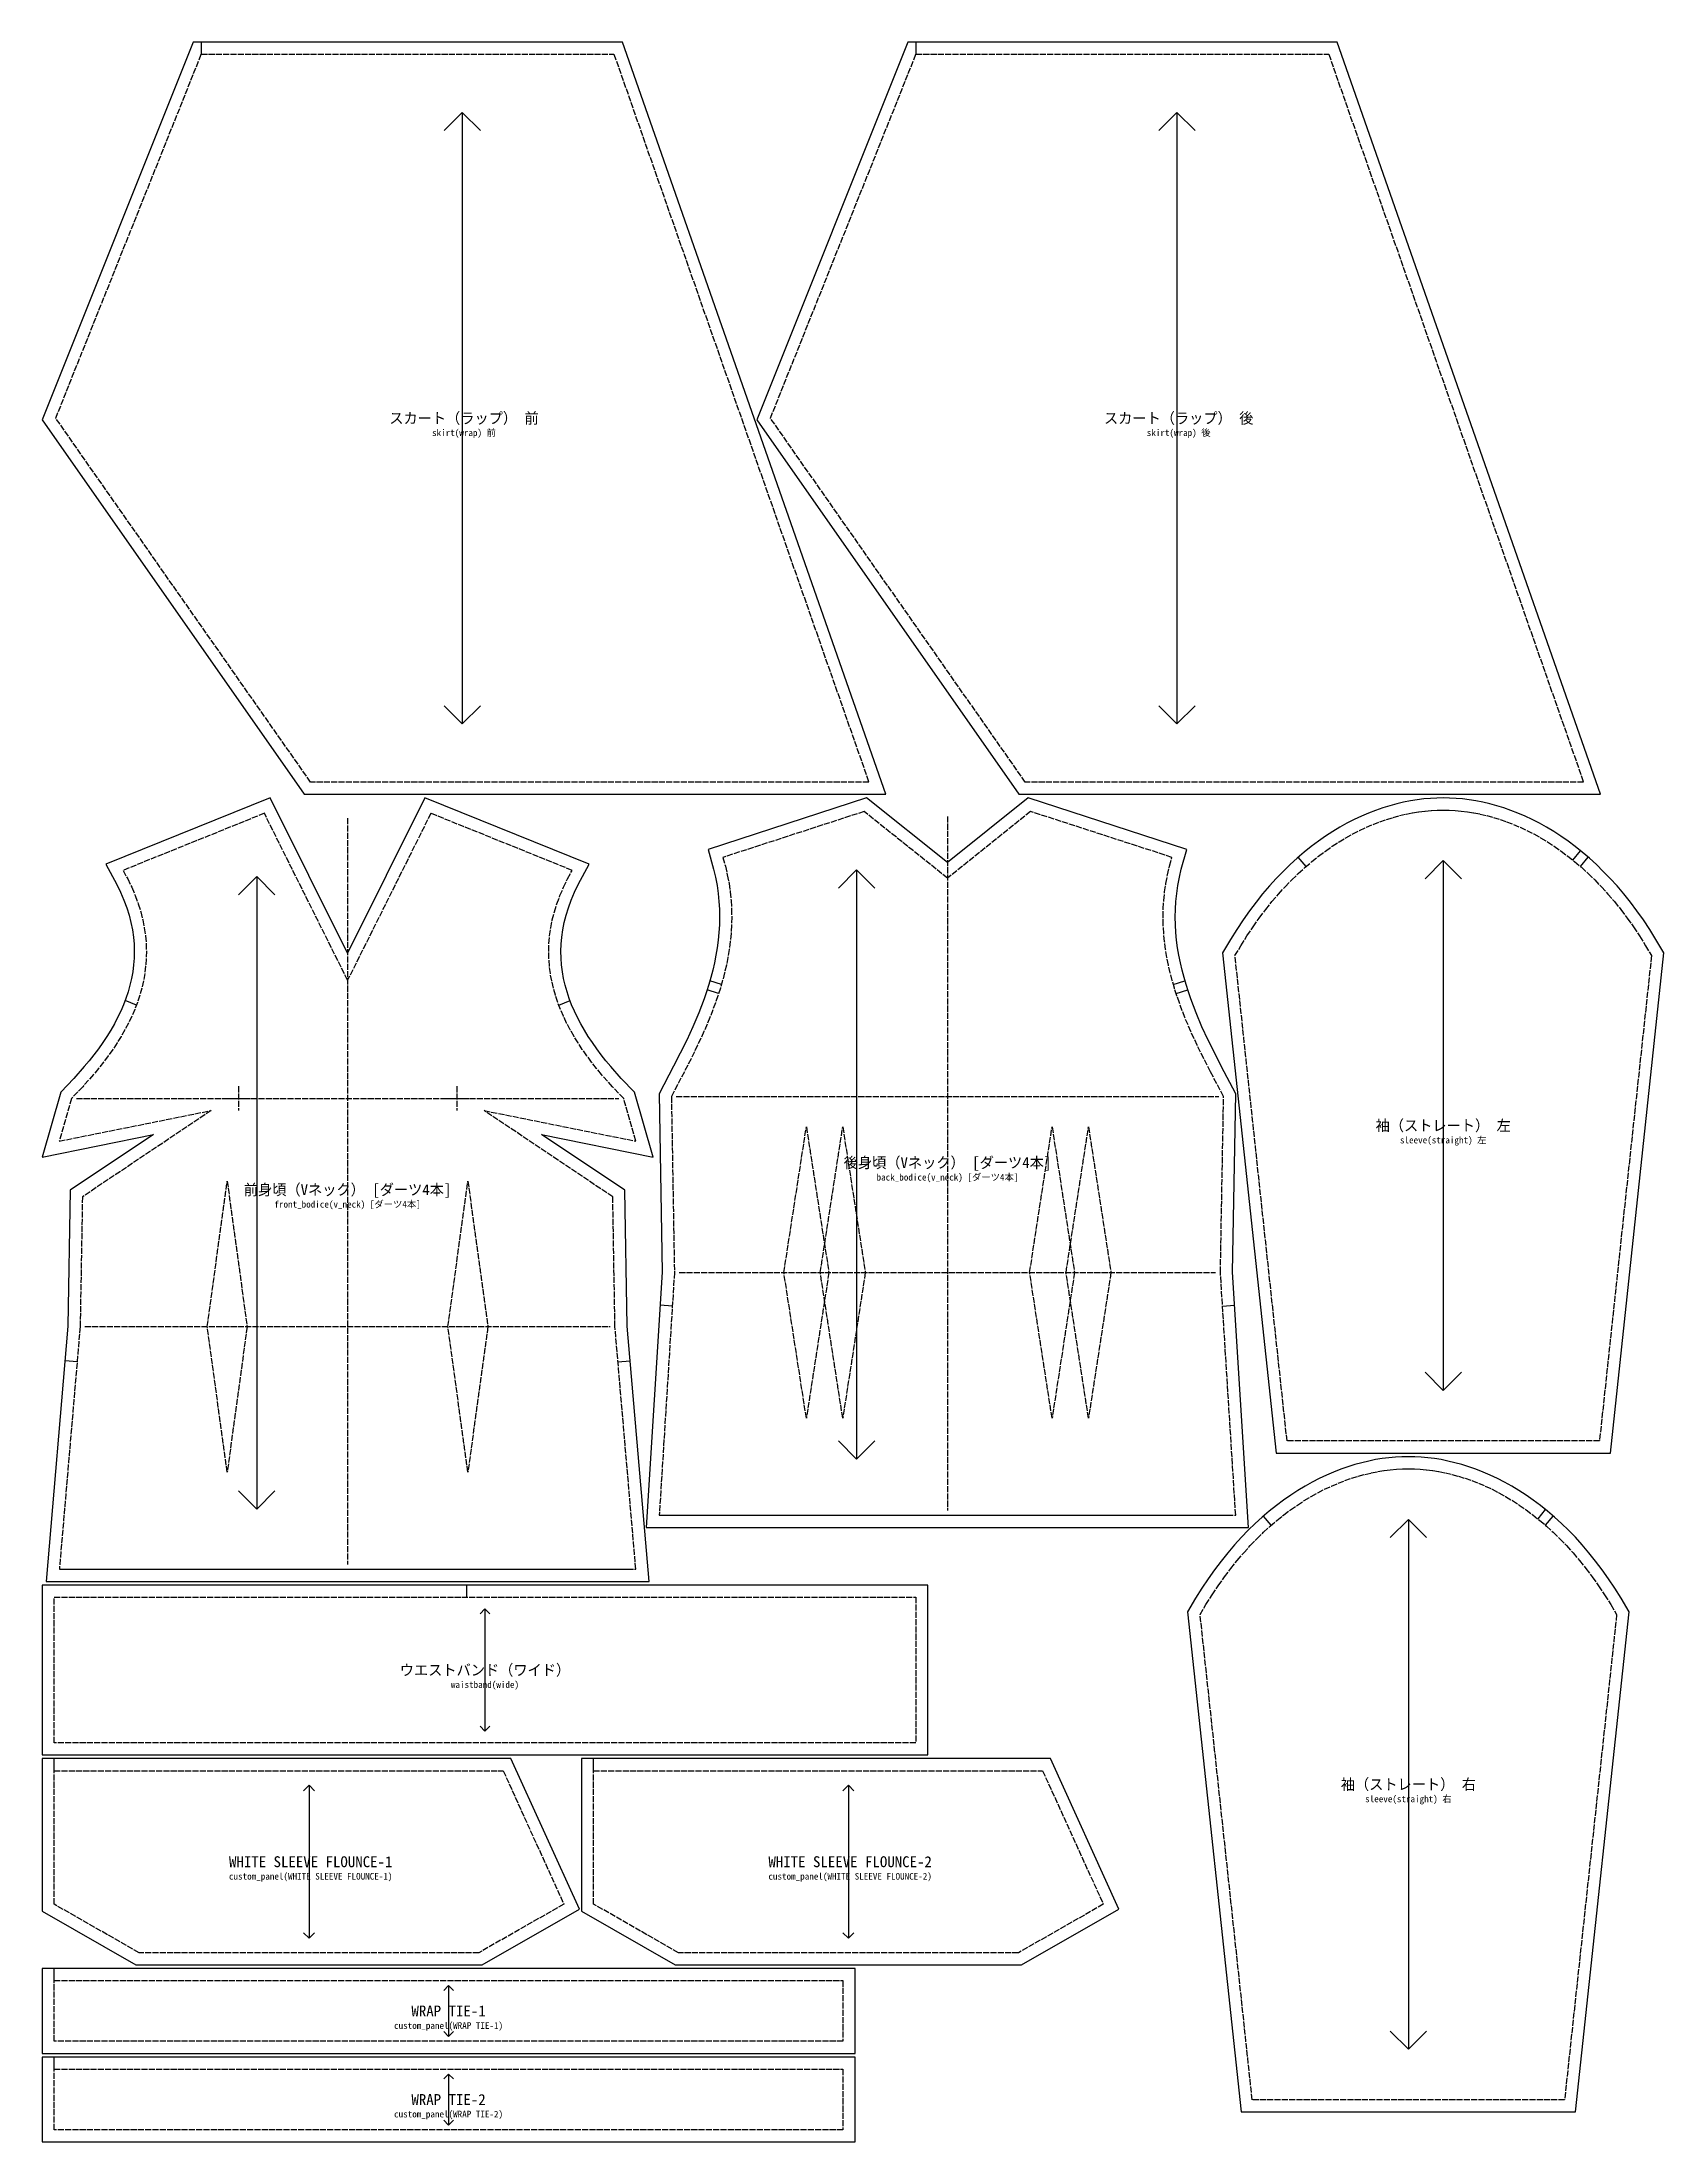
# Model space of a CAD drawing. Header units: centimetres. Extents: x 0 to 134, y 0 to 173.
import ezdxf
from ezdxf.enums import TextEntityAlignment as Align

# ---------------------------------------------------------------- set-up
doc = ezdxf.new("R2010")
doc.units = ezdxf.units.CM
doc.linetypes.add('DASHED', pattern=[0.6, 0.5, -0.1])
for name, color, linetype in [('CUT_LINE', 7, 'Continuous'), ('GRAINLINE', 5, 'Continuous'), ('LABEL', 8, 'Continuous'), ('LABEL_ID', 8, 'Continuous'), ('NOTCH', 1, 'Continuous'), ('REFERENCE_LINE', 6, 'Continuous'), ('STITCH_LINE', 3, 'Continuous')]:
    doc.layers.add(name, color=color, linetype=linetype)

msp = doc.modelspace()

# ---------------------------------------------------------------- linework, layer by layer
at = {"layer": 'CUT_LINE'}
for points in [[(12.45, 173.08), (0, 141.95), (21.61, 111.08), (69.54, 111.08), (47.84, 173.08)], [(71.35, 173.08), (58.9, 141.95), (80.5, 111.08), (128.43, 111.08), (106.73, 173.08)], [(5.27, 105.31), (6.16, 103.65), (6.48, 103), (6.75, 102.36), (6.98, 101.73), (7.17, 101.11), (7.33, 100.5), (7.45, 99.9), (7.53, 99.31), (7.58, 98.72), (7.6, 98.14), (7.59, 97.57), (7.55, 97.01), (7.48, 96.45), (7.38, 95.9), (7.25, 95.35), (7.1, 94.8), (6.92, 94.26), (6.71, 93.73), (6.49, 93.2), (6.23, 92.67), (5.96, 92.15), (5.66, 91.63), (5.34, 91.12), (5.01, 90.61), (4.65, 90.11), (4.28, 89.61), (3.89, 89.11), (3.48, 88.63), (2.62, 87.66), (1.54, 86.52), (0, 81.18), (9.18, 83.03), (2.33, 78.44), (2.14, 67.25), (0.34, 46.2), (50.02, 46.2), (48.21, 67.25), (48.02, 78.44), (41.17, 83.03), (50.36, 81.18), (48.82, 86.52), (47.73, 87.66), (46.87, 88.63), (46.47, 89.11), (46.08, 89.61), (45.71, 90.11), (45.35, 90.61), (45.01, 91.12), (44.7, 91.63), (44.4, 92.15), (44.12, 92.67), (43.87, 93.2), (43.64, 93.73), (43.44, 94.26), (43.26, 94.8), (43.1, 95.35), (42.98, 95.9), (42.88, 96.45), (42.81, 97.01), (42.77, 97.57), (42.75, 98.14), (42.77, 98.72), (42.82, 99.31), (42.91, 99.9), (43.03, 100.5), (43.18, 101.11), (43.38, 101.73), (43.61, 102.36), (43.88, 103), (44.19, 103.65), (45.09, 105.31), (31.55, 110.78), (25.18, 97.99), (18.8, 110.78)], [(54.89, 106.54), (55.34, 104.91), (55.49, 104.24), (55.62, 103.57), (55.71, 102.91), (55.78, 102.25), (55.82, 101.6), (55.83, 100.96), (55.82, 100.32), (55.78, 99.68), (55.72, 99.05), (55.64, 98.43), (55.53, 97.81), (55.41, 97.2), (55.27, 96.59), (55.11, 95.99), (54.94, 95.39), (54.75, 94.8), (54.55, 94.22), (54.11, 93.06), (53.63, 91.92), (53.12, 90.81), (52.58, 89.73), (52.04, 88.67), (50.85, 86.4), (51.11, 71.69), (49.79, 50.66), (99.42, 50.66), (98.1, 71.69), (98.36, 86.4), (97.17, 88.67), (96.63, 89.73), (96.09, 90.81), (95.58, 91.92), (95.1, 93.06), (94.66, 94.22), (94.46, 94.8), (94.27, 95.39), (94.1, 95.99), (93.94, 96.59), (93.8, 97.2), (93.68, 97.81), (93.57, 98.43), (93.49, 99.05), (93.43, 99.68), (93.39, 100.32), (93.38, 100.96), (93.39, 101.6), (93.43, 102.25), (93.5, 102.91), (93.59, 103.57), (93.72, 104.24), (93.87, 104.91), (94.33, 106.54), (81.26, 110.78), (74.61, 105.45), (67.95, 110.78)], [(97.27, 98), (101.69, 56.78), (129.23, 56.78), (133.65, 98), (132.99, 99.12), (132.48, 99.94), (131.95, 100.72), (131.42, 101.47), (130.88, 102.18), (130.34, 102.87), (129.78, 103.52), (129.22, 104.14), (128.65, 104.72), (128.08, 105.28), (127.51, 105.81), (126.92, 106.3), (126.34, 106.77), (125.75, 107.21), (125.16, 107.62), (124.57, 108), (123.98, 108.36), (123.39, 108.69), (122.8, 108.99), (122.2, 109.27), (121.62, 109.52), (121.03, 109.75), (120.45, 109.95), (119.87, 110.13), (119.3, 110.29), (118.73, 110.42), (118.16, 110.54), (117.61, 110.63), (117.06, 110.7), (116.52, 110.74), (115.98, 110.77), (115.46, 110.78), (114.94, 110.77), (114.4, 110.74), (113.86, 110.7), (113.31, 110.63), (112.76, 110.54), (112.19, 110.42), (111.63, 110.29), (111.05, 110.13), (110.47, 109.95), (109.89, 109.75), (109.3, 109.52), (108.72, 109.27), (108.13, 108.99), (107.53, 108.69), (106.94, 108.36), (106.35, 108), (105.76, 107.62), (105.17, 107.21), (104.58, 106.77), (104, 106.3), (103.42, 105.81), (102.84, 105.28), (102.27, 104.72), (101.7, 104.14), (101.14, 103.52), (100.58, 102.87), (100.04, 102.18), (99.5, 101.47), (98.97, 100.72), (98.45, 99.94), (97.93, 99.12)], [(94.4, 43.7), (98.82, 2.48), (126.36, 2.48), (130.78, 43.7), (130.11, 44.82), (129.6, 45.64), (129.08, 46.42), (128.55, 47.17), (128.01, 47.88), (127.46, 48.57), (126.91, 49.22), (126.35, 49.84), (125.78, 50.42), (125.21, 50.98), (124.63, 51.51), (124.05, 52), (123.47, 52.47), (122.88, 52.91), (122.29, 53.32), (121.7, 53.7), (121.11, 54.06), (120.51, 54.39), (119.92, 54.69), (119.33, 54.97), (118.74, 55.22), (118.16, 55.45), (117.58, 55.65), (117, 55.83), (116.42, 55.99), (115.85, 56.12), (115.29, 56.24), (114.73, 56.33), (114.19, 56.39), (113.64, 56.44), (113.11, 56.47), (112.59, 56.48), (112.06, 56.47), (111.53, 56.44), (110.99, 56.39), (110.44, 56.33), (109.88, 56.24), (109.32, 56.12), (108.75, 55.99), (108.18, 55.83), (107.6, 55.65), (107.02, 55.45), (106.43, 55.22), (105.84, 54.97), (105.25, 54.69), (104.66, 54.39), (104.07, 54.06), (103.48, 53.7), (102.89, 53.32), (102.3, 52.91), (101.71, 52.47), (101.12, 52), (100.54, 51.51), (99.97, 50.98), (99.39, 50.42), (98.83, 49.84), (98.27, 49.22), (97.71, 48.57), (97.16, 47.88), (96.62, 47.17), (96.09, 46.42), (95.57, 45.64), (95.06, 44.82)], [(0, 45.9), (0, 31.9), (73, 31.9), (73, 45.9)], [(0, 31.6), (0, 19.02), (7.73, 14.6), (36.27, 14.6), (44.29, 19.18), (38.64, 31.6)], [(44.45, 31.6), (44.45, 19.02), (52.18, 14.6), (80.71, 14.6), (88.73, 19.18), (83.09, 31.6)], [(0, 14.3), (0, 7.3), (67, 7.3), (67, 14.3)], [(0, 7), (0, 0), (67, 0), (67, 7)]]:
    msp.add_lwpolyline(points, close=True, dxfattribs=at)
at = {"layer": 'GRAINLINE'}
for p, q in [((33.13, 165.78), (34.63, 167.28)), ((34.63, 167.28), (34.63, 116.88)), ((36.13, 165.78), (34.63, 167.28)), ((92.02, 165.78), (93.52, 167.28)), ((93.52, 167.28), (93.52, 116.88)), ((95.02, 165.78), (93.52, 167.28)), ((33.13, 118.38), (34.63, 116.88)), ((36.13, 118.38), (34.63, 116.88)), ((92.02, 118.38), (93.52, 116.88)), ((95.02, 118.38), (93.52, 116.88)), ((113.96, 104.12), (115.46, 105.62)), ((115.46, 105.62), (115.46, 61.94)), ((116.96, 104.12), (115.46, 105.62)), ((16.19, 102.79), (17.69, 104.29)), ((17.69, 104.29), (17.69, 52.16)), ((19.19, 102.79), (17.69, 104.29)), ((65.62, 103.34), (67.12, 104.84)), ((67.12, 104.84), (67.12, 56.29)), ((68.62, 103.34), (67.12, 104.84)), ((113.96, 63.44), (115.46, 61.94)), ((116.96, 63.44), (115.46, 61.94)), ((65.62, 57.79), (67.12, 56.29)), ((68.62, 57.79), (67.12, 56.29)), ((16.19, 53.66), (17.69, 52.16)), ((19.19, 53.66), (17.69, 52.16)), ((111.09, 49.82), (112.59, 51.32)), ((112.59, 51.32), (112.59, 7.64)), ((114.09, 49.82), (112.59, 51.32)), ((36.1, 43.54), (36.5, 43.94)), ((36.5, 43.94), (36.5, 33.86)), ((36.9, 43.54), (36.5, 43.94)), ((36.1, 34.26), (36.5, 33.86)), ((36.9, 34.26), (36.5, 33.86)), ((21.55, 28.95), (22, 29.4)), ((22, 29.4), (22, 16.8)), ((22.45, 28.95), (22, 29.4)), ((66, 28.95), (66.45, 29.4)), ((66.45, 29.4), (66.45, 16.8)), ((66.9, 28.95), (66.45, 29.4)), ((21.55, 17.25), (22, 16.8)), ((22.45, 17.25), (22, 16.8)), ((66, 17.25), (66.45, 16.8)), ((66.9, 17.25), (66.45, 16.8)), ((33.1, 12.5), (33.5, 12.9)), ((33.5, 12.9), (33.5, 8.7)), ((33.9, 12.5), (33.5, 12.9)), ((33.1, 9.1), (33.5, 8.7)), ((33.9, 9.1), (33.5, 8.7)), ((111.09, 9.14), (112.59, 7.64)), ((114.09, 9.14), (112.59, 7.64)), ((33.1, 5.2), (33.5, 5.6)), ((33.5, 5.6), (33.5, 1.4)), ((33.9, 5.2), (33.5, 5.6)), ((33.1, 1.8), (33.5, 1.4)), ((33.9, 1.8), (33.5, 1.4))]:
    msp.add_line(p, q, dxfattribs=at)
at = {"layer": 'NOTCH'}
for p, q in [((13.13, 172.08), (13.13, 173.08)), ((72.02, 172.08), (72.02, 173.08)), ((104.16, 105.13), (103.51, 105.89)), ((126.15, 105.65), (126.77, 106.43)), ((126.76, 105.13), (127.41, 105.89)), ((55.99, 95.41), (55.03, 95.69)), ((93.22, 95.41), (94.18, 95.69)), ((7.78, 93.71), (6.84, 94.07)), ((42.58, 93.71), (43.51, 94.07)), ((55.75, 94.65), (54.8, 94.95)), ((93.46, 94.65), (94.41, 94.95)), ((51.94, 68.9), (50.94, 68.96)), ((97.27, 68.9), (98.27, 68.96)), ((2.89, 64.31), (1.9, 64.39)), ((47.46, 64.31), (48.46, 64.39)), ((123.27, 51.35), (123.9, 52.13)), ((101.29, 50.83), (100.64, 51.59)), ((123.88, 50.83), (124.53, 51.59)), ((35, 44.9), (35, 45.9)), ((1, 30.6), (1, 31.6)), ((45.45, 30.6), (45.45, 31.6)), ((1, 13.3), (1, 14.3)), ((1, 6), (1, 7))]:
    msp.add_line(p, q, dxfattribs=at)
at = {"layer": 'REFERENCE_LINE', "linetype": 'DASHED'}
for points in [[(25.18, 109.11), (25.18, 47.6)], [(74.61, 109.26), (74.61, 52.06)], [(16.19, 87.01), (16.19, 85.01)], [(34.17, 87.01), (34.17, 85.01)], [(2.83, 86.01), (47.53, 86.01)], [(15.19, 86.01), (17.19, 86.01)], [(33.17, 86.01), (35.17, 86.01)], [(52.26, 86.16), (96.96, 86.16)], [(52.51, 71.66), (96.7, 71.66)], [(3.54, 67.2), (46.81, 67.2)], [(51.26, 51.67), (97.96, 51.67)], [(1.83, 47.2), (48.53, 47.2)]]:
    msp.add_lwpolyline(points, dxfattribs=at)
at = {"layer": 'STITCH_LINE', "linetype": 'DASHED'}
for points in [[(13.13, 172.08), (47.13, 172.08), (68.13, 112.08), (22.13, 112.08), (1.13, 142.08)], [(72.02, 172.08), (106.02, 172.08), (127.02, 112.08), (81.02, 112.08), (60.02, 142.08)], [(6.68, 104.81), (7.06, 104.11), (7.39, 103.41), (7.68, 102.73), (7.93, 102.05), (8.14, 101.39), (8.3, 100.72), (8.43, 100.07), (8.53, 99.42), (8.58, 98.78), (8.6, 98.15), (8.59, 97.53), (8.54, 96.91), (8.47, 96.3), (8.36, 95.69), (8.22, 95.1), (8.05, 94.51), (7.86, 93.93), (7.64, 93.35), (7.4, 92.78), (7.13, 92.22), (6.83, 91.67), (6.52, 91.12), (6.19, 90.58), (5.83, 90.04), (5.46, 89.52), (5.07, 89), (4.66, 88.48), (4.24, 87.97), (3.36, 86.98), (2.43, 86.01), (1.42, 82.49), (13.93, 85.01), (3.33, 77.9), (3.14, 67.2), (3.14, 67.2), (1.43, 47.2), (48.93, 47.2), (47.21, 67.2), (47.21, 67.2), (47.03, 77.9), (36.43, 85.01), (48.94, 82.49), (47.93, 86.01), (47, 86.98), (46.11, 87.97), (45.69, 88.48), (45.29, 89), (44.9, 89.52), (44.52, 90.04), (44.17, 90.58), (43.84, 91.12), (43.52, 91.67), (43.23, 92.22), (42.96, 92.78), (42.72, 93.35), (42.5, 93.93), (42.3, 94.51), (42.14, 95.1), (42, 95.69), (41.89, 96.3), (41.81, 96.91), (41.77, 97.53), (41.75, 98.15), (41.77, 98.78), (41.83, 99.42), (41.92, 100.07), (42.05, 100.72), (42.22, 101.39), (42.43, 102.05), (42.68, 102.73), (42.97, 103.41), (43.3, 104.11), (43.68, 104.81), (32.04, 109.51), (25.18, 95.75), (18.32, 109.51), (6.68, 104.81)], [(56.11, 105.88), (56.31, 105.16), (56.47, 104.44), (56.61, 103.73), (56.71, 103.03), (56.78, 102.33), (56.82, 101.64), (56.83, 100.95), (56.82, 100.28), (56.78, 99.61), (56.71, 98.94), (56.63, 98.28), (56.52, 97.63), (56.39, 96.99), (56.24, 96.35), (56.08, 95.72), (55.9, 95.1), (55.7, 94.48), (55.49, 93.88), (55.04, 92.68), (54.54, 91.52), (54.02, 90.39), (53.48, 89.28), (52.93, 88.21), (51.86, 86.16), (52.11, 71.66), (50.86, 51.66), (98.36, 51.66), (97.1, 71.66), (97.36, 86.16), (96.28, 88.21), (95.73, 89.28), (95.19, 90.39), (94.67, 91.52), (94.17, 92.68), (93.72, 93.88), (93.51, 94.48), (93.31, 95.1), (93.13, 95.72), (92.97, 96.35), (92.82, 96.99), (92.69, 97.63), (92.58, 98.28), (92.5, 98.94), (92.43, 99.61), (92.39, 100.28), (92.38, 100.95), (92.39, 101.64), (92.43, 102.33), (92.5, 103.03), (92.61, 103.73), (92.74, 104.44), (92.9, 105.16), (93.11, 105.88), (81.46, 109.66), (74.61, 104.16), (67.75, 109.66), (56.11, 105.88)], [(98.3, 97.78), (98.79, 98.6), (99.29, 99.4), (99.79, 100.15), (100.3, 100.88), (100.83, 101.57), (101.35, 102.23), (101.89, 102.86), (102.43, 103.45), (102.98, 104.02), (103.52, 104.55), (104.08, 105.06), (104.64, 105.53), (105.19, 105.98), (105.76, 106.4), (106.32, 106.79), (106.88, 107.16), (107.44, 107.5), (108.01, 107.81), (108.57, 108.1), (109.13, 108.36), (109.68, 108.6), (110.24, 108.81), (110.79, 109), (111.33, 109.17), (111.87, 109.32), (112.41, 109.45), (112.93, 109.55), (113.46, 109.64), (113.97, 109.7), (114.48, 109.75), (114.97, 109.77), (115.46, 109.78), (115.95, 109.77), (116.45, 109.75), (116.95, 109.7), (117.46, 109.64), (117.99, 109.55), (118.51, 109.45), (119.05, 109.32), (119.59, 109.17), (120.14, 109), (120.68, 108.81), (121.24, 108.6), (121.8, 108.36), (122.35, 108.1), (122.92, 107.81), (123.48, 107.5), (124.04, 107.16), (124.6, 106.79), (125.17, 106.4), (125.73, 105.98), (126.29, 105.53), (126.84, 105.06), (127.4, 104.55), (127.95, 104.02), (128.49, 103.45), (129.03, 102.86), (129.57, 102.23), (130.1, 101.57), (130.62, 100.88), (131.13, 100.15), (131.64, 99.4), (132.13, 98.6), (132.62, 97.78), (128.33, 57.78), (102.59, 57.78)], [(62.98, 83.66), (64.84, 71.66), (62.98, 59.66), (61.13, 71.66)], [(65.98, 83.66), (67.84, 71.66), (65.98, 59.66), (64.13, 71.66)], [(83.23, 83.66), (85.08, 71.66), (83.23, 59.66), (81.38, 71.66)], [(86.23, 83.66), (88.08, 71.66), (86.23, 59.66), (84.38, 71.66)], [(15.26, 79.2), (16.9, 67.2), (15.26, 55.2), (13.62, 67.2)], [(35.09, 79.2), (36.74, 67.2), (35.09, 55.2), (33.45, 67.2)], [(95.43, 43.48), (95.91, 44.3), (96.41, 45.1), (96.92, 45.85), (97.43, 46.58), (97.95, 47.27), (98.48, 47.93), (99.02, 48.56), (99.56, 49.15), (100.1, 49.72), (100.65, 50.25), (101.21, 50.76), (101.76, 51.23), (102.32, 51.68), (102.88, 52.1), (103.44, 52.49), (104.01, 52.86), (104.57, 53.19), (105.13, 53.51), (105.69, 53.8), (106.25, 54.06), (106.81, 54.3), (107.36, 54.51), (107.91, 54.7), (108.46, 54.87), (109, 55.02), (109.53, 55.15), (110.06, 55.25), (110.58, 55.34), (111.1, 55.4), (111.6, 55.45), (112.1, 55.47), (112.59, 55.48), (113.08, 55.47), (113.57, 55.45), (114.08, 55.4), (114.59, 55.34), (115.11, 55.25), (115.64, 55.15), (116.18, 55.02), (116.72, 54.87), (117.26, 54.7), (117.81, 54.51), (118.37, 54.3), (118.92, 54.06), (119.48, 53.8), (120.04, 53.51), (120.6, 53.19), (121.17, 52.86), (121.73, 52.49), (122.29, 52.1), (122.85, 51.68), (123.41, 51.23), (123.97, 50.76), (124.52, 50.25), (125.07, 49.72), (125.62, 49.15), (126.16, 48.56), (126.69, 47.93), (127.22, 47.27), (127.74, 46.58), (128.26, 45.85), (128.76, 45.1), (129.26, 44.3), (129.75, 43.48), (125.46, 3.48), (99.72, 3.48)], [(1, 44.9), (72, 44.9), (72, 32.9), (1, 32.9)], [(1, 30.6), (38, 30.6), (43, 19.6), (36, 15.6), (8, 15.6), (1, 19.6)], [(45.45, 30.6), (82.45, 30.6), (87.45, 19.6), (80.45, 15.6), (52.45, 15.6), (45.45, 19.6)], [(1, 13.3), (66, 13.3), (66, 8.3), (1, 8.3)], [(1, 6), (66, 6), (66, 1), (1, 1)]]:
    msp.add_lwpolyline(points, close=True, dxfattribs=at)

# ---------------------------------------------------------------- texts
at = {"layer": 'LABEL'}
for s, p in [('スカート（ラップ） 前', (34.77, 142.08)), ('スカート（ラップ） 後', (93.66, 142.08)), ('袖（ストレート） 左', (115.46, 83.78)), ('後身頃（Vネック） [ダーツ4本]', (74.61, 80.72)), ('前身頃（Vネック） [ダーツ4本]', (25.18, 78.49)), ('ウエストバンド（ワイド）', (36.5, 38.9)), ('袖（ストレート） 右', (112.59, 29.48)), ('WHITE SLEEVE FLOUNCE-1', (22.14, 23.1)), ('WHITE SLEEVE FLOUNCE-2', (66.59, 23.1)), ('WRAP TIE-1', (33.5, 10.8)), ('WRAP TIE-2', (33.5, 3.5))]:
    msp.add_text(s, height=0.9, dxfattribs=at).set_placement(p, align=Align.MIDDLE_CENTER)
at = {"layer": 'LABEL_ID'}
for s, p in [('skirt(wrap) 前', (34.77, 140.88)), ('skirt(wrap) 後', (93.66, 140.88)), ('sleeve(straight) 左', (115.46, 82.58)), ('back_bodice(v_neck) [ダーツ4本]', (74.61, 79.52)), ('front_bodice(v_neck) [ダーツ4本]', (25.18, 77.29)), ('waistband(wide)', (36.5, 37.7)), ('sleeve(straight) 右', (112.59, 28.28)), ('custom_panel(WHITE SLEEVE FLOUNCE-1)', (22.14, 21.9)), ('custom_panel(WHITE SLEEVE FLOUNCE-2)', (66.59, 21.9)), ('custom_panel(WRAP TIE-1)', (33.5, 9.6)), ('custom_panel(WRAP TIE-2)', (33.5, 2.3))]:
    msp.add_text(s, height=0.55, dxfattribs=at).set_placement(p, align=Align.MIDDLE_CENTER)

doc.saveas('drawing.dxf')
